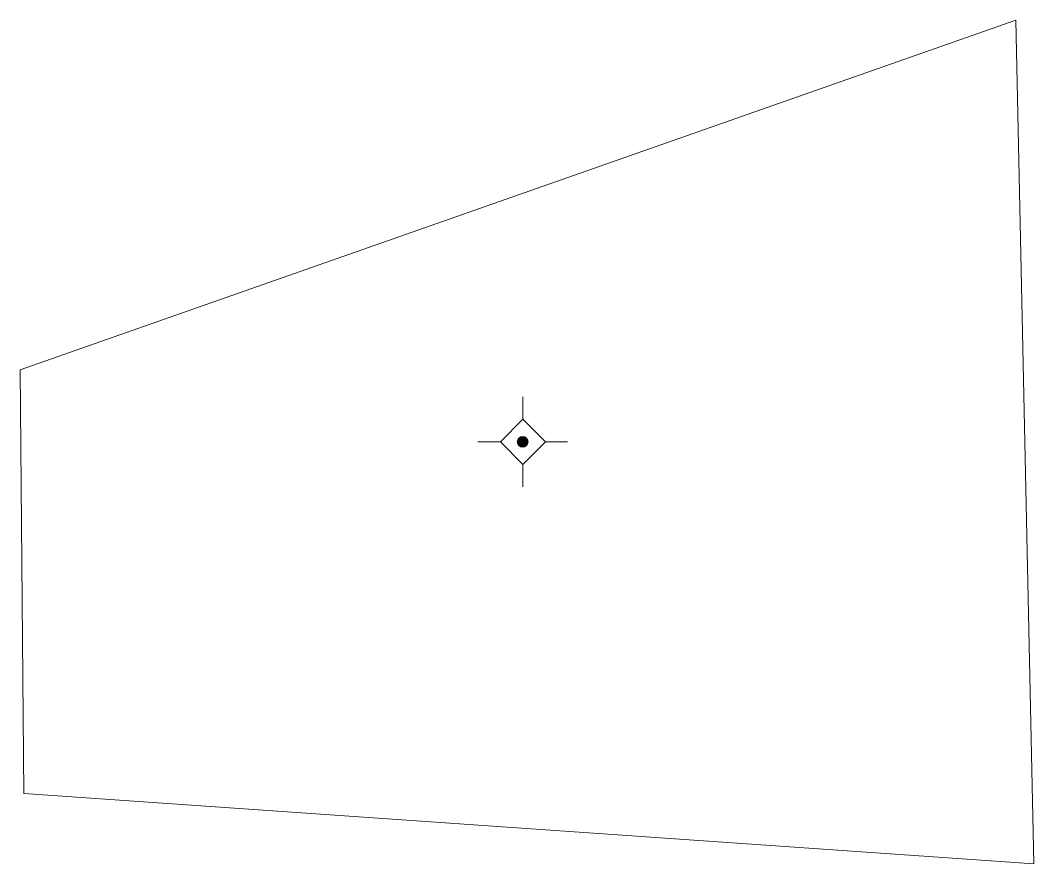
# Model space of a CAD drawing. Header units: metres. Extents: x 553061 to 553568, y 1848458 to 1849072.
# Drawn here: x 553539.84 to 553568.02, y 1848458.41 to 1848481.86 of the extents above.
import ezdxf

# ---------------------------------------------------------------- set-up
doc = ezdxf.new("R2010")
doc.units = ezdxf.units.M
doc.layers.add('10', color=7, linetype='Continuous', lineweight=13)
doc.layers.add('11', color=7, linetype='Continuous', lineweight=13)

msp = doc.modelspace()

# ---------------------------------------------------------------- hatches: boundary and pattern name
at = {"layer": '11'}
msp.add_hatch(color=256, dxfattribs=at).paths.add_polyline_path([(553553.96, 1848470.14, 1), (553553.66, 1848470.14, 1)])

# ---------------------------------------------------------------- linework, layer by layer
at = {"layer": '10'}
msp.add_lwpolyline([(553539.84, 1848472.14), (553539.94, 1848460.36), (553568.02, 1848458.41), (553567.52, 1848481.86)], close=True, dxfattribs=at)
at = {"layer": '11'}
for p, q in [((553553.81, 1848471.39), (553553.81, 1848470.77)), ((553553.19, 1848470.14), (553552.56, 1848470.14)), ((553555.06, 1848470.14), (553554.44, 1848470.14)), ((553553.81, 1848469.51), (553553.81, 1848468.89))]:
    msp.add_line(p, q, dxfattribs=at)
msp.add_lwpolyline([(553553.81, 1848470.77), (553553.19, 1848470.14), (553553.81, 1848469.51), (553554.44, 1848470.14)], close=True, dxfattribs=at)
msp.add_circle((553553.81, 1848470.14), 0.15, dxfattribs=at)

doc.saveas('drawing.dxf')
